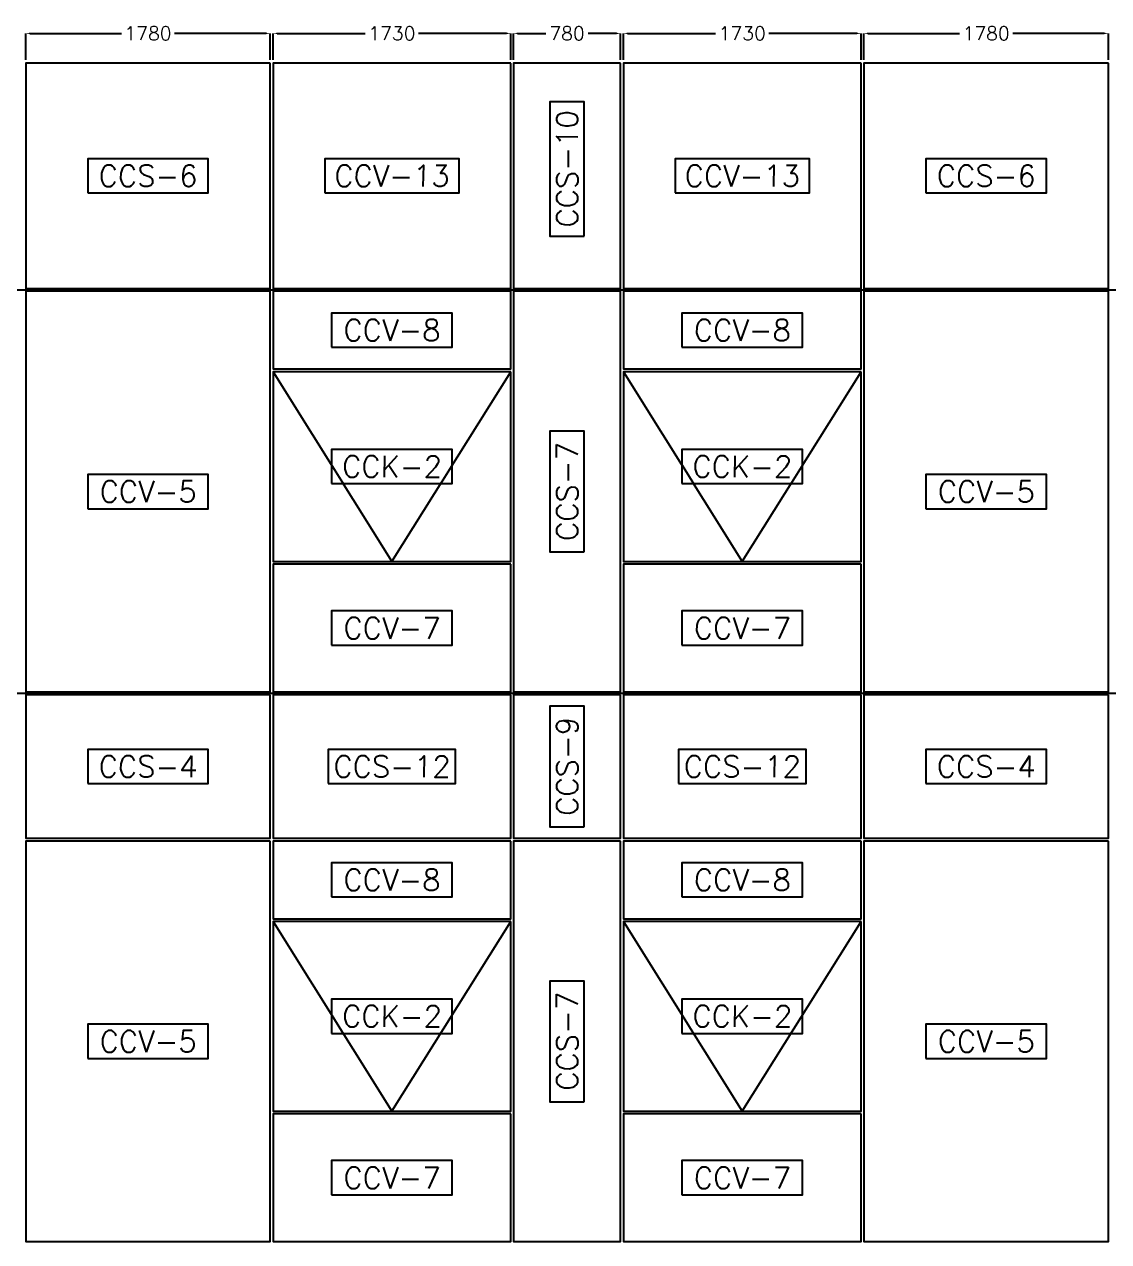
# Model space of a CAD drawing. Header units: millimetres. Extents: x -33420 to 34864, y -1491 to 37154.
# Drawn here: x -10511 to -2619, y 28209 to 37067 of the extents above; entities that cross this region are included whole.
import ezdxf

# ---------------------------------------------------------------- set-up
doc = ezdxf.new("R2010")
doc.units = ezdxf.units.MM
doc.layers.add('- ÖLÇÜ', color=7, linetype='Continuous', lineweight=9)
for name, color, linetype in [('--- CEPHE KANAT CAM', 80, 'Continuous'), ('--- CEPHE VS-CAM', 140, 'Continuous'), ('--- KODLAMA', 7, 'Continuous')]:
    doc.layers.add(name, color=color, linetype=linetype)
doc.styles.add('RomanS', font='romans.shx')
doc.styles.add('STL', font='txt.shx', dxfattribs={"oblique": 1})
doc.dimstyles.new('KOMP-ÖLÇÜ', dxfattribs={"dimtxt": 50, "dimasz": 30, "dimexe": 0.18, "dimexo": 25, "dimgap": 25, "dimtad": 0, "dimdec": 0, "dimzin": 0, "dimdsep": 46, "dimtxsty": 'RomanS', "dimcen": 0.09, "dimclrt": 256, "dimadec": 0, "dimazin": 0, "dimtfac": 1, "dimtdec": 0, "dimtofl": 0, "dimtmove": 0, "dimatfit": 3, "dimfxl": 1, "dimtolj": 1, "dimtzin": 0, "dimarcsym": 0})

# ---------------------------------------------------------------- blocks, each defined once
blk = doc.blocks.new('*D342')
at = {"layer": '- ÖLÇÜ', "color": 0, "linetype": 'Continuous', "lineweight": -2, "transparency": 16777216}
for p, q in [((-10500.6, 36809.3), (-10500.6, 37001.4)), ((-10470.6, 37001.2), (-9804.7, 37001.2)), ((-8750.6, 37001.2), (-9416.6, 37001.2)), ((-8720.6, 36809.3), (-8720.6, 37001.4))]:
    blk.add_line(p, q, dxfattribs=at)
at = {"layer": '- ÖLÇÜ', "color": 0, "linetype": 'Continuous', "transparency": 16777216}
for points in [[(-10470.6, 37006.2), (-10470.6, 36996.2), (-10500.6, 37001.2)], [(-8750.6, 37006.2), (-8750.6, 36996.2), (-8720.6, 37001.2)]]:
    blk.add_solid(points, dxfattribs=at)
at = {"layer": 'Defpoints', "color": 0, "linetype": 'Continuous', "transparency": 16777216}
for p in [(-8720.6, 37001.2), (-10500.6, 36784.3), (-8720.6, 36784.3)]:
    blk.add_point(p, dxfattribs=at)
at = {"layer": '- ÖLÇÜ', "linetype": 'Continuous', "transparency": 16777216, "insert": (-9610.6, 37001.2), "char_height": 100, "attachment_point": 5, "style": 'RomanS'}
blk.add_mtext('\\A1;1780', dxfattribs=at)
blk = doc.blocks.new('*D343')
at = {"layer": '- ÖLÇÜ', "color": 0, "linetype": 'Continuous', "lineweight": -2, "transparency": 16777216}
for p, q in [((-8700.6, 36809.3), (-8700.6, 37001.4)), ((-8670.6, 37001.2), (-8029.7, 37001.2)), ((-7000.6, 37001.2), (-7641.6, 37001.2)), ((-6970.6, 36809.3), (-6970.6, 37001.4))]:
    blk.add_line(p, q, dxfattribs=at)
at = {"layer": '- ÖLÇÜ', "color": 0, "linetype": 'Continuous', "transparency": 16777216}
for points in [[(-8670.6, 37006.2), (-8670.6, 36996.2), (-8700.6, 37001.2)], [(-7000.6, 37006.2), (-7000.6, 36996.2), (-6970.6, 37001.2)]]:
    blk.add_solid(points, dxfattribs=at)
at = {"layer": 'Defpoints', "color": 0, "linetype": 'Continuous', "transparency": 16777216}
for p in [(-6970.6, 37001.2), (-8700.6, 36784.3), (-6970.6, 36784.3)]:
    blk.add_point(p, dxfattribs=at)
at = {"layer": '- ÖLÇÜ', "linetype": 'Continuous', "transparency": 16777216, "insert": (-7835.6, 37001.2), "char_height": 100, "attachment_point": 5, "style": 'RomanS'}
blk.add_mtext('\\A1;1730', dxfattribs=at)
blk = doc.blocks.new('*D344')
at = {"layer": '- ÖLÇÜ', "color": 0, "linetype": 'Continuous', "lineweight": -2, "transparency": 16777216}
for p, q in [((-6950.6, 36809.3), (-6950.6, 37001.4)), ((-6920.6, 37001.2), (-6714.2, 37001.2)), ((-6200.6, 37001.2), (-6407.1, 37001.2)), ((-6170.6, 36809.3), (-6170.6, 37001.4))]:
    blk.add_line(p, q, dxfattribs=at)
at = {"layer": '- ÖLÇÜ', "color": 0, "linetype": 'Continuous', "transparency": 16777216}
for points in [[(-6920.6, 37006.2), (-6920.6, 36996.2), (-6950.6, 37001.2)], [(-6200.6, 37006.2), (-6200.6, 36996.2), (-6170.6, 37001.2)]]:
    blk.add_solid(points, dxfattribs=at)
at = {"layer": 'Defpoints', "color": 0, "linetype": 'Continuous', "transparency": 16777216}
for p in [(-6170.6, 37001.2), (-6950.6, 36784.3), (-6170.6, 36784.3)]:
    blk.add_point(p, dxfattribs=at)
at = {"layer": '- ÖLÇÜ', "linetype": 'Continuous', "transparency": 16777216, "insert": (-6560.6, 37001.2), "char_height": 100, "attachment_point": 5, "style": 'RomanS'}
blk.add_mtext('\\A1;780', dxfattribs=at)
blk = doc.blocks.new('*D345')
at = {"layer": '- ÖLÇÜ', "color": 0, "linetype": 'Continuous', "lineweight": -2, "transparency": 16777216}
for p, q in [((-6150.6, 36809.3), (-6150.6, 37001.4)), ((-6120.6, 37001.2), (-5479.7, 37001.2)), ((-4450.6, 37001.2), (-5091.6, 37001.2)), ((-4420.6, 36809.3), (-4420.6, 37001.4))]:
    blk.add_line(p, q, dxfattribs=at)
at = {"layer": '- ÖLÇÜ', "color": 0, "linetype": 'Continuous', "transparency": 16777216}
for points in [[(-6120.6, 37006.2), (-6120.6, 36996.2), (-6150.6, 37001.2)], [(-4450.6, 37006.2), (-4450.6, 36996.2), (-4420.6, 37001.2)]]:
    blk.add_solid(points, dxfattribs=at)
at = {"layer": 'Defpoints', "color": 0, "linetype": 'Continuous', "transparency": 16777216}
for p in [(-4420.6, 37001.2), (-6150.6, 36784.3), (-4420.6, 36784.3)]:
    blk.add_point(p, dxfattribs=at)
at = {"layer": '- ÖLÇÜ', "linetype": 'Continuous', "transparency": 16777216, "insert": (-5285.6, 37001.2), "char_height": 100, "attachment_point": 5, "style": 'RomanS'}
blk.add_mtext('\\A1;1730', dxfattribs=at)
blk = doc.blocks.new('*D346')
at = {"layer": '- ÖLÇÜ', "color": 0, "linetype": 'Continuous', "lineweight": -2, "transparency": 16777216}
for p, q in [((-4400.6, 36809.3), (-4400.6, 37001.4)), ((-4370.6, 37001.2), (-3704.7, 37001.2)), ((-2650.6, 37001.2), (-3316.6, 37001.2)), ((-2620.6, 36809.3), (-2620.6, 37001.4))]:
    blk.add_line(p, q, dxfattribs=at)
at = {"layer": '- ÖLÇÜ', "color": 0, "linetype": 'Continuous', "transparency": 16777216}
for points in [[(-4370.6, 37006.2), (-4370.6, 36996.2), (-4400.6, 37001.2)], [(-2650.6, 37006.2), (-2650.6, 36996.2), (-2620.6, 37001.2)]]:
    blk.add_solid(points, dxfattribs=at)
at = {"layer": 'Defpoints', "color": 0, "linetype": 'Continuous', "transparency": 16777216}
for p in [(-2620.6, 37001.2), (-4400.6, 36784.3), (-2620.6, 36784.3)]:
    blk.add_point(p, dxfattribs=at)
at = {"layer": '- ÖLÇÜ', "linetype": 'Continuous', "transparency": 16777216, "insert": (-3510.6, 37001.2), "char_height": 100, "attachment_point": 5, "style": 'RomanS'}
blk.add_mtext('\\A1;1780', dxfattribs=at)

msp = doc.modelspace()

# ---------------------------------------------------------------- linework, layer by layer
at = {"layer": '--- CEPHE VS-CAM', "linetype": 'Continuous'}
for points in [[(-8720.62, 36784.27), (-10500.62, 36784.27), (-10500.62, 35144.27), (-8720.62, 35144.27)], [(-6970.62, 36784.27), (-8700.62, 36784.27), (-8700.62, 35144.27), (-6970.62, 35144.27)], [(-6170.62, 36784.27), (-6950.62, 36784.27), (-6950.62, 35144.27), (-6170.62, 35144.27)], [(-4420.62, 36784.27), (-6150.62, 36784.27), (-6150.62, 35144.27), (-4420.62, 35144.27)], [(-2620.62, 36784.27), (-4400.62, 36784.27), (-4400.62, 35144.27), (-2620.62, 35144.27)], [(-8720.62, 35124.27), (-10500.62, 35124.27), (-10500.62, 32209.33), (-8720.62, 32209.33)], [(-6970.62, 35124.27), (-8700.62, 35124.27), (-8700.62, 34559.27), (-6970.62, 34559.27)], [(-6170.62, 35124.27), (-6950.62, 35124.27), (-6950.62, 32209.33), (-6170.62, 32209.33)], [(-4420.62, 35124.27), (-6150.62, 35124.27), (-6150.62, 34559.27), (-4420.62, 34559.27)], [(-2620.62, 35124.27), (-4400.62, 35124.27), (-4400.62, 32209.33), (-2620.62, 32209.33)], [(-6970.62, 34539.27), (-8700.62, 34539.27), (-8700.62, 33159.27), (-6970.62, 33159.27)], [(-4420.62, 34539.27), (-6150.62, 34539.27), (-6150.62, 33159.27), (-4420.62, 33159.27)], [(-6970.62, 33139.27), (-8700.62, 33139.27), (-8700.62, 32209.33), (-6970.62, 32209.33)], [(-4420.62, 33139.27), (-6150.62, 33139.27), (-6150.62, 32209.33), (-4420.62, 32209.33)], [(-8720.62, 32189.33), (-10500.62, 32189.33), (-10500.62, 31144.27), (-8720.62, 31144.27)], [(-6970.62, 32189.33), (-8700.62, 32189.33), (-8700.62, 31144.27), (-6970.62, 31144.27)], [(-6170.62, 32189.33), (-6950.62, 32189.33), (-6950.62, 31144.27), (-6170.62, 31144.27)], [(-4420.62, 32189.33), (-6150.62, 32189.33), (-6150.62, 31144.27), (-4420.62, 31144.27)], [(-2620.62, 32189.33), (-4400.62, 32189.33), (-4400.62, 31144.27), (-2620.62, 31144.27)], [(-8720.62, 31124.27), (-10500.62, 31124.27), (-10500.62, 28209.33), (-8720.62, 28209.33)], [(-6970.62, 31124.27), (-8700.62, 31124.27), (-8700.62, 30559.27), (-6970.62, 30559.27)], [(-6170.62, 31124.27), (-6950.62, 31124.27), (-6950.62, 28209.33), (-6170.62, 28209.33)], [(-4420.62, 31124.27), (-6150.62, 31124.27), (-6150.62, 30559.27), (-4420.62, 30559.27)], [(-2620.62, 31124.27), (-4400.62, 31124.27), (-4400.62, 28209.33), (-2620.62, 28209.33)], [(-6970.62, 30539.27), (-8700.62, 30539.27), (-8700.62, 29159.27), (-6970.62, 29159.27)], [(-4420.62, 30539.27), (-6150.62, 30539.27), (-6150.62, 29159.27), (-4420.62, 29159.27)], [(-6970.62, 29139.27), (-8700.62, 29139.27), (-8700.62, 28209.33), (-6970.62, 28209.33)], [(-4420.62, 29139.27), (-6150.62, 29139.27), (-6150.62, 28209.33), (-4420.62, 28209.33)]]:
    msp.add_lwpolyline(points, close=True, dxfattribs=at)
at = {"linetype": 'Continuous'}
for p, q in [((-18835.62, 35134.27), (28052.75, 35134.27)), ((-18835.62, 32199.33), (28052.75, 32199.33))]:
    msp.add_line(p, q, dxfattribs=at)

# ---------------------------------------------------------------- dimensions: what is measured, and where the dimension line sits
at = {"layer": '- ÖLÇÜ', "linetype": 'Continuous'}
for base, p1, p2, picture, middle in [((-8720.62, 37001.18), (-10500.62, 36784.27), (-8720.62, 36784.27), '*D342', (-9610.62, 37001.18)), ((-6970.62, 37001.18), (-8700.62, 36784.27), (-6970.62, 36784.27), '*D343', (-7835.62, 37001.18)), ((-6170.62, 37001.18), (-6950.62, 36784.27), (-6170.62, 36784.27), '*D344', (-6560.62, 37001.18)), ((-4420.62, 37001.18), (-6150.62, 36784.27), (-4420.62, 36784.27), '*D345', (-5285.62, 37001.18)), ((-2620.62, 37001.18), (-4400.62, 36784.27), (-2620.62, 36784.27), '*D346', (-3510.62, 37001.18))]:
    dim = msp.add_linear_dim(base=base, p1=p1, p2=p2, dimstyle='KOMP-ÖLÇÜ', override={"dimtxt": 100}, dxfattribs=at)
    dim.commit()
    dim.dimension.update_dxf_attribs({"geometry": picture, "text_midpoint": middle})

# ---------------------------------------------------------------- next in the draw order: texts
at = {"layer": '--- KODLAMA', "linetype": 'Continuous', "char_height": 155.482, "attachment_point": 5, "rotation": 90, "style": 'STL', "bg_fill": 3, "box_fill_scale": 1.3, "bg_fill_color": 256, "bg_fill_transparency": 0}
for s, insert, width in [('CCS-10', (-6560.62, 36014.12), 885.4428), ('CCS-7', (-6560.62, 33666.65), 785.4428), ('CCS-9', (-6560.62, 31666.65), 785.4428), ('CCS-7', (-6560.62, 29666.65), 785.4428)]:
    msp.add_mtext(s, dxfattribs=dict(at, insert=insert, width=width))
at = {"layer": '--- KODLAMA', "linetype": 'Continuous', "char_height": 155.482, "attachment_point": 5, "style": 'STL', "bg_fill": 3, "box_fill_scale": 1.3, "bg_fill_color": 256, "bg_fill_transparency": 0}
for s, insert, width in [('CCS-6', (-9610.78, 35964.27), 785.4428), ('CCV-13', (-7835.78, 35964.27), 885.4428), ('CCV-13', (-5285.78, 35964.27), 885.4428), ('CCS-6', (-3510.78, 35964.27), 785.4428), ('CCV-8', (-7835.78, 34841.77), 785.4428), ('CCV-8', (-5285.78, 34841.77), 785.4428), ('CCK-2', (-7835.78, 33849.27), 785.4428), ('CCK-2', (-5285.78, 33849.27), 785.4428), ('CCV-5', (-9610.78, 33666.8), 785.4428), ('CCV-5', (-3510.78, 33666.8), 785.4428), ('CCV-7', (-7835.78, 32674.3), 785.4428), ('CCV-7', (-5285.78, 32674.3), 785.4428), ('CCS-4', (-9610.78, 31666.8), 785.4428), ('CCS-12', (-7835.78, 31666.8), 835.4428), ('CCS-12', (-5285.78, 31666.8), 835.4428), ('CCS-4', (-3510.78, 31666.8), 785.4428), ('CCV-8', (-7835.78, 30841.77), 785.4428), ('CCV-8', (-5285.78, 30841.77), 785.4428), ('CCK-2', (-7835.78, 29849.27), 785.4428), ('CCK-2', (-5285.78, 29849.27), 785.4428), ('CCV-5', (-9610.78, 29666.8), 785.4428), ('CCV-5', (-3510.78, 29666.8), 785.4428), ('CCV-7', (-7835.78, 28674.3), 785.4428), ('CCV-7', (-5285.78, 28674.3), 785.4428)]:
    msp.add_mtext(s, dxfattribs=dict(at, insert=insert, width=width))

# ---------------------------------------------------------------- next in the draw order: linework, layer by layer
at = {"layer": '--- CEPHE KANAT CAM', "linetype": 'Continuous'}
for p, q in [((-8700.62, 34539.27), (-7835.62, 33159.27)), ((-7835.62, 33159.27), (-6970.62, 34539.27)), ((-6150.62, 34539.27), (-5285.62, 33159.27)), ((-5285.62, 33159.27), (-4420.62, 34539.27)), ((-8700.62, 30539.27), (-7835.62, 29159.27)), ((-7835.62, 29159.27), (-6970.62, 30539.27)), ((-6150.62, 30539.27), (-5285.62, 29159.27)), ((-5285.62, 29159.27), (-4420.62, 30539.27))]:
    msp.add_line(p, q, dxfattribs=at)
at = {"layer": '--- KODLAMA', "linetype": 'Continuous'}
for points in [[(-6436.24, 35525.27), (-6436.24, 36503.28), (-6685.01, 36503.28), (-6685.01, 35525.27)], [(-10049.63, 35839.89), (-9171.62, 35839.89), (-9171.62, 36088.66), (-10049.63, 36088.66)], [(-8324.63, 35839.89), (-7346.62, 35839.89), (-7346.62, 36088.66), (-8324.63, 36088.66)], [(-5774.63, 35839.89), (-4796.62, 35839.89), (-4796.62, 36088.66), (-5774.63, 36088.66)], [(-3949.63, 35839.89), (-3071.62, 35839.89), (-3071.62, 36088.66), (-3949.63, 36088.66)], [(-8274.63, 34717.39), (-7396.62, 34717.39), (-7396.62, 34966.16), (-8274.63, 34966.16)], [(-5724.63, 34717.39), (-4846.62, 34717.39), (-4846.62, 34966.16), (-5724.63, 34966.16)], [(-6436.24, 33227.79), (-6436.24, 34105.81), (-6685.01, 34105.81), (-6685.01, 33227.79)], [(-8274.63, 33724.89), (-7396.62, 33724.89), (-7396.62, 33973.66), (-8274.63, 33973.66)], [(-5724.63, 33724.89), (-4846.62, 33724.89), (-4846.62, 33973.66), (-5724.63, 33973.66)], [(-10049.63, 33542.41), (-9171.62, 33542.41), (-9171.62, 33791.19), (-10049.63, 33791.19)], [(-3949.63, 33542.41), (-3071.62, 33542.41), (-3071.62, 33791.19), (-3949.63, 33791.19)], [(-8274.63, 32549.91), (-7396.62, 32549.91), (-7396.62, 32798.69), (-8274.63, 32798.69)], [(-5724.63, 32549.91), (-4846.62, 32549.91), (-4846.62, 32798.69), (-5724.63, 32798.69)], [(-6436.24, 31227.79), (-6436.24, 32105.81), (-6685.01, 32105.81), (-6685.01, 31227.79)], [(-10049.63, 31542.41), (-9171.62, 31542.41), (-9171.62, 31791.19), (-10049.63, 31791.19)], [(-8299.63, 31542.41), (-7371.62, 31542.41), (-7371.62, 31791.19), (-8299.63, 31791.19)], [(-5749.63, 31542.41), (-4821.62, 31542.41), (-4821.62, 31791.19), (-5749.63, 31791.19)], [(-3949.63, 31542.41), (-3071.62, 31542.41), (-3071.62, 31791.19), (-3949.63, 31791.19)], [(-8274.63, 30717.39), (-7396.62, 30717.39), (-7396.62, 30966.16), (-8274.63, 30966.16)], [(-5724.63, 30717.39), (-4846.62, 30717.39), (-4846.62, 30966.16), (-5724.63, 30966.16)], [(-6436.24, 29227.79), (-6436.24, 30105.81), (-6685.01, 30105.81), (-6685.01, 29227.79)], [(-8274.63, 29724.89), (-7396.62, 29724.89), (-7396.62, 29973.66), (-8274.63, 29973.66)], [(-5724.63, 29724.89), (-4846.62, 29724.89), (-4846.62, 29973.66), (-5724.63, 29973.66)], [(-10049.63, 29542.41), (-9171.62, 29542.41), (-9171.62, 29791.19), (-10049.63, 29791.19)], [(-3949.63, 29542.41), (-3071.62, 29542.41), (-3071.62, 29791.19), (-3949.63, 29791.19)], [(-8274.63, 28549.91), (-7396.62, 28549.91), (-7396.62, 28798.69), (-8274.63, 28798.69)], [(-5724.63, 28549.91), (-4846.62, 28549.91), (-4846.62, 28798.69), (-5724.63, 28798.69)]]:
    msp.add_lwpolyline(points, close=True, dxfattribs=at)

doc.saveas('drawing.dxf')
